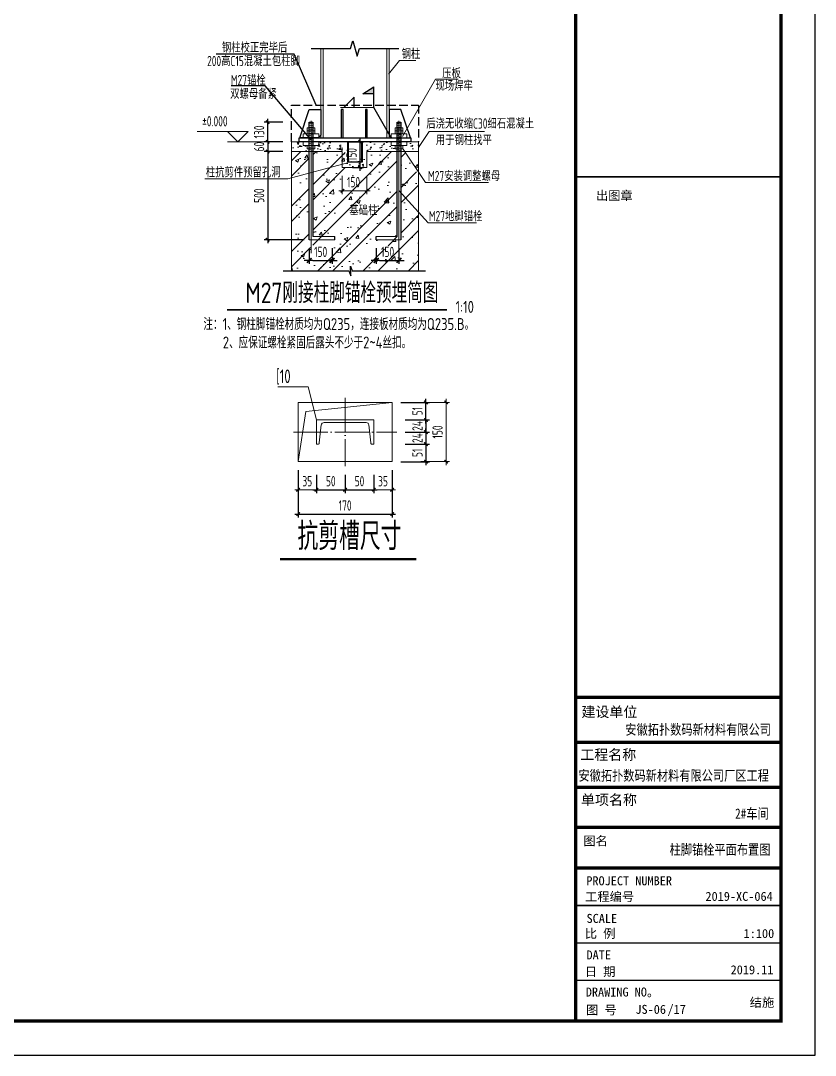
# Model space of a CAD drawing. Extents: x 19118 to 566552, y -1188739 to 92943.
# Drawn here: x 200616 to 235462, y -292410 to -247024 of the extents above; entities that cross this region are included whole.
import ezdxf
from ezdxf.enums import TextEntityAlignment as Align

# ---------------------------------------------------------------- set-up
doc = ezdxf.new("R2010")
doc.units = 0
doc.header["$LTSCALE"] = 1000
doc.header["$MEASUREMENT"] = 0
for name, pattern in [('4', [5, 1.5, -1, 1.5, -1]), ('DASH', [0.35, 0.25, -0.1]), ('DOTE', [2.42, 2, -0.2, 0.02, -0.2]), ('HIDDEN', [9.525, 6.35, -3.175])]:
    doc.linetypes.add(name, pattern=pattern)
doc.layers.get('0').update_dxf_attribs({"linetype": 'CONTINUOUS'})
doc.layers.get('Defpoints').update_dxf_attribs({"linetype": 'CONTINUOUS'})
for name, color, linetype in [('A-1', 1, 'CONTINUOUS'), ('AXIS', 3, 'CONTINUOUS'), ('BOLT', 2, 'CONTINUOUS'), ('COLU', 7, 'CONTINUOUS'), ('DIM', 3, 'CONTINUOUS'), ('NUM', 7, 'CONTINUOUS'), ('PUB_TITLE', 4, 'CONTINUOUS'), ('TEXT', 7, 'CONTINUOUS'), ('THIN', 7, 'CONTINUOUS'), ('WELD', 7, 'CONTINUOUS'), ('图框', 4, 'CONTINUOUS'), ('引线', 9, 'CONTINUOUS'), ('虚线', 5, 'HIDDEN'), ('钢板', 4, 'CONTINUOUS'), ('钢柱', 3, 'CONTINUOUS')]:
    doc.layers.add(name, color=color, linetype=linetype)
for name, color, linetype, lineweight in [('加强板', 3, 'CONTINUOUS', 20), ('填满-深', 8, 'CONTINUOUS', 5), ('砼柱', 7, 'CONTINUOUS', 20), ('钢板标注', 9, 'CONTINUOUS', 18)]:
    doc.layers.add(name, color=color, linetype=linetype, lineweight=lineweight)
doc.styles.add('-黑体', font='SimSun.ttf')
doc.styles.get("Standard").update_dxf_attribs({"font": 'atssdeng.shx', "bigfont": 'atssdchn.shx'})
doc.styles.add('TSSD_Dimension', font='Tssdeng.shx', dxfattribs={"width": 0.7, "bigfont": 'hztxt.shx'})
doc.styles.add('TSSD_Label', font='tssdeng.shx', dxfattribs={"width": 0.6, "bigfont": 'hztxt.shx'})
doc.styles.add('TSSD_NORM', font='Tssdeng.shx', dxfattribs={"width": 0.65, "bigfont": 'hztxt.shx'})
doc.styles.add('TSSD_Rein', font='atssdeng.shx', dxfattribs={"width": 0.7, "bigfont": 'atssdchn.shx'})
doc.styles.add('宋体', font='SimSun.ttf', dxfattribs={"width": 0.8})
doc.styles.add('黑体', font='simhei.ttf', dxfattribs={"width": 0.6, "height": 4.3})
doc.dimstyles.new('TSSD_100_100', dxfattribs={"dimtxt": 300, "dimasz": 100, "dimexe": 100, "dimexo": 250, "dimgap": 100, "dimtad": 1, "dimdec": 0, "dimzin": 0, "dimdsep": 46, "dimtxsty": 'TSSD_Dimension', "dimblk": '_tsdbk', "dimcen": 0, "dimclrt": 7, "dimadec": 0, "dimazin": 0, "dimtfac": 1, "dimtdec": 0, "dimtix": 1, "dimtmove": 2, "dimatfit": 3, "dimldrblk": '_tsdbk', "dimfxl": 250, "dimtolj": 1, "dimtzin": 0, "dimarcsym": 0})
doc.dimstyles.new('TSSD_10_100', dxfattribs={"dimtxt": 300, "dimasz": 100, "dimexe": 100, "dimexo": 250, "dimgap": 100, "dimtad": 1, "dimdec": 0, "dimlfac": 0.1, "dimzin": 0, "dimdsep": 46, "dimtxsty": 'TSSD_Dimension', "dimblk": 'ARCHTICK', "dimcen": 0, "dimdle": 100, "dimclrt": 7, "dimadec": 0, "dimazin": 0, "dimtfac": 1, "dimtdec": 0, "dimtix": 1, "dimtmove": 2, "dimatfit": 3, "dimldrblk": 'ARCHTICK', "dimfxl": 1, "dimtolj": 1, "dimtzin": 0, "dimarcsym": 0})
doc.dimstyles.new('TSSD_20_100', dxfattribs={"dimtxt": 300, "dimasz": 100, "dimexe": 100, "dimexo": 250, "dimgap": 100, "dimtad": 1, "dimdec": 0, "dimlfac": 0.2, "dimzin": 0, "dimdsep": 46, "dimtxsty": 'TSSD_Dimension', "dimblk": 'ARCHTICK', "dimcen": 0, "dimdle": 100, "dimclrt": 7, "dimadec": 0, "dimazin": 0, "dimtfac": 1, "dimtdec": 0, "dimtix": 1, "dimtmove": 2, "dimatfit": 3, "dimfxl": 1, "dimtolj": 1, "dimtzin": 0, "dimarcsym": 0})
doc.dimstyles.new('TSSD_LEADER_STYLE_200.0', dxfattribs={"dimtxt": 0.18, "dimasz": 200, "dimexe": 0.18, "dimexo": 0.0625, "dimgap": 0.09, "dimtad": 0, "dimtih": 1, "dimtoh": 1, "dimdec": 4, "dimzin": 0, "dimdsep": 46, "dimtxsty": 'Standard', "dimcen": 0.09, "dimadec": 0, "dimazin": 0, "dimtfac": 1, "dimtdec": 4, "dimtofl": 0, "dimtmove": 0, "dimatfit": 3, "dimfxl": 1, "dimtolj": 1, "dimtzin": 0, "dimarcsym": 0})
pattern_1 = [(10, (430400.63, -299360.58), (-9.922753, 56.274729), [])]

# ---------------------------------------------------------------- blocks, each defined once
blk = doc.blocks.new('_ArchTick')
at = {"color": 0, "linetype": 'ByBlock', "const_width": 0.4}
blk.add_lwpolyline([(-0.5, -0.5), (0.5, 0.5)], dxfattribs=at)
blk = doc.blocks.new('*D661')
at = {"layer": 'Defpoints', "color": 0}
for p in [(212645, -150044), (211949, -152623), (213268, -152623)]:
    blk.add_point(p, dxfattribs=at)
at = {"layer": 'DIM', "color": 0, "lineweight": -2}
for p, q in [((212395, -150044), (211849, -150044)), ((211949, -149944), (211949, -152723)), ((213018, -152623), (211849, -152623))]:
    blk.add_line(p, q, dxfattribs=at)
at = {"layer": 'DIM', "color": 0, "lineweight": -2, "xscale": 100, "yscale": 100, "zscale": 100}
for p, rotation in [((211949, -150044), 90), ((211949, -152623), 270)]:
    blk.add_blockref('_ArchTick', p, dxfattribs=dict(at, rotation=rotation))
at = {"layer": 'DIM', "color": 7, "lineweight": 5, "insert": (211699, -151334), "char_height": 300, "attachment_point": 5, "rotation": 90, "style": 'TSSD_Dimension'}
blk.add_mtext('\\A1;500', dxfattribs=at)
blk = doc.blocks.new('*D662')
at = {"layer": 'Defpoints', "color": 0}
for p in [(211949, -149187), (212645, -149187), (212645, -149758)]:
    blk.add_point(p, dxfattribs=at)
at = {"layer": 'DIM', "color": 0, "lineweight": -2}
for p, q in [((211949, -149187), (211949, -149087)), ((212395, -149187), (211849, -149187)), ((211949, -149758), (211949, -149187)), ((212395, -149758), (211849, -149758)), ((211949, -149758), (211949, -149858))]:
    blk.add_line(p, q, dxfattribs=at)
at = {"layer": 'DIM', "color": 0, "lineweight": -2, "xscale": 100, "yscale": 100, "zscale": 100}
for p, rotation in [((211949, -149187), 270), ((211949, -149758), 90)]:
    blk.add_blockref('_ArchTick', p, dxfattribs=dict(at, rotation=rotation))
at = {"layer": 'DIM', "color": 7, "lineweight": 5, "insert": (211699, -149472), "char_height": 300, "attachment_point": 5, "rotation": 90, "style": 'TSSD_Dimension'}
blk.add_mtext('\\A1;130', dxfattribs=at)
blk = doc.blocks.new('*D663')
at = {"layer": 'Defpoints', "color": 0}
for p in [(212645, -149758), (211949, -150044), (212645, -150044)]:
    blk.add_point(p, dxfattribs=at)
at = {"layer": 'DIM', "color": 0, "lineweight": -2}
for p, q in [((212395, -149758), (211849, -149758)), ((211949, -149758), (211949, -149658)), ((211949, -149758), (211949, -150044)), ((212395, -150044), (211849, -150044)), ((211949, -150044), (211949, -150144))]:
    blk.add_line(p, q, dxfattribs=at)
at = {"layer": 'DIM', "color": 0, "lineweight": -2, "xscale": 100, "yscale": 100, "zscale": 100}
for p, rotation in [((211949, -149758), 270), ((211949, -150044), 90)]:
    blk.add_blockref('_ArchTick', p, dxfattribs=dict(at, rotation=rotation))
at = {"layer": 'DIM', "color": 7, "lineweight": 5, "insert": (211699, -149901), "char_height": 300, "attachment_point": 5, "rotation": 90, "style": 'TSSD_Dimension'}
blk.add_mtext('\\A1;60', dxfattribs=at)
blk = doc.blocks.new('*D664')
at = {"layer": 'Defpoints', "color": 0}
for p in [(214259, -149758), (214652, -149758), (214178, -150508)]:
    blk.add_point(p, dxfattribs=at)
at = {"layer": 'DIM', "color": 0, "lineweight": -2}
for p, q in [((214509, -149758), (214752, -149758)), ((214652, -150608), (214652, -149658)), ((214428, -150508), (214752, -150508))]:
    blk.add_line(p, q, dxfattribs=at)
at = {"layer": 'DIM', "color": 0, "lineweight": -2, "xscale": 100, "yscale": 100, "zscale": 100}
for p, rotation in [((214652, -149758), 90), ((214652, -150508), 270)]:
    blk.add_blockref('_ArchTick', p, dxfattribs=dict(at, rotation=rotation))
at = {"layer": 'DIM', "color": 7, "lineweight": 5, "insert": (214402, -150133), "char_height": 300, "attachment_point": 5, "rotation": 90, "style": 'TSSD_Dimension'}
blk.add_mtext('\\A1;150', dxfattribs=at)
blk = doc.blocks.new('_WELD001')
at = {"linetype": 'ByBlock'}
h = blk.add_hatch(color=0, dxfattribs=at)
h.paths.add_polyline_path([(0.8, 1), (0, 1.5), (0, 1)])
edge = h.paths.add_edge_path()
edge.add_line((0, 0), (0, 1.5))
at = {"color": 0, "linetype": 'ByBlock'}
for p, q in [((0, 0), (0, 1.5)), ((0.8, 1), (0, 1.5)), ((0, 1), (0.8, 1))]:
    blk.add_line(p, q, dxfattribs=at)
blk = doc.blocks.new('_WELD004')
at = {"color": 0, "linetype": 'ByBlock'}
for p, q in [((0, 1), (1, 0)), ((0, 0), (0, 1))]:
    blk.add_line(p, q, dxfattribs=at)
blk = doc.blocks.new('_tsdbk')
blk.add_line((-1, 0), (1.5, 0))
at = {"const_width": 0.5}
blk.add_lwpolyline([(-0.7, -0.7), (0.7, 0.7)], dxfattribs=at)
blk = doc.blocks.new('*D665')
at = {"layer": 'Defpoints', "color": 0}
for p in [(215122, -152623), (215788, -152623), (215788, -153229)]:
    blk.add_point(p, dxfattribs=at)
at = {"layer": 'DIM', "color": 0, "lineweight": -2}
for p, q in [((215122, -152873), (215122, -153329)), ((215788, -152873), (215788, -153329)), ((215222, -153229), (215688, -153229))]:
    blk.add_line(p, q, dxfattribs=at)
at = {"layer": 'DIM', "color": 0, "lineweight": -2, "xscale": 100, "yscale": 100, "zscale": 100, "rotation": 180}
blk.add_blockref('_tsdbk', (215122, -153229), dxfattribs=at)
at = {"layer": 'DIM', "color": 0, "lineweight": -2, "xscale": 100, "yscale": 100, "zscale": 100}
blk.add_blockref('_tsdbk', (215788, -153229), dxfattribs=at)
at = {"layer": 'DIM', "color": 7, "insert": (215455, -152979), "char_height": 300, "attachment_point": 5, "style": 'TSSD_Dimension'}
blk.add_mtext('\\A1;150', dxfattribs=at)
blk = doc.blocks.new('*D666')
at = {"layer": 'Defpoints', "color": 0}
for p in [(213165, -152623), (213832, -152623), (213832, -153229)]:
    blk.add_point(p, dxfattribs=at)
at = {"layer": 'DIM', "color": 0, "lineweight": -2}
for p, q in [((213165, -152873), (213165, -153329)), ((213832, -152873), (213832, -153329)), ((213265, -153229), (213732, -153229))]:
    blk.add_line(p, q, dxfattribs=at)
at = {"layer": 'DIM', "color": 0, "lineweight": -2, "xscale": 100, "yscale": 100, "zscale": 100, "rotation": 180}
blk.add_blockref('_tsdbk', (213165, -153229), dxfattribs=at)
at = {"layer": 'DIM', "color": 0, "lineweight": -2, "xscale": 100, "yscale": 100, "zscale": 100}
blk.add_blockref('_tsdbk', (213832, -153229), dxfattribs=at)
at = {"layer": 'DIM', "color": 7, "insert": (213498, -152979), "char_height": 300, "attachment_point": 5, "style": 'TSSD_Dimension'}
blk.add_mtext('\\A1;150', dxfattribs=at)
blk = doc.blocks.new('A$C77486477')
at = {"layer": '钢板标注', "color": 1, "linetype": '4'}
for p, q in [((-544, 23, 1102), (-544, -242, 1102)), ((-544, 23, 1102), (86, 23, 1102)), ((86, 23, 1102), (86, -242, 1102)), ((-490, -32, 1102), (-512, -228, 1102)), ((2, -4, 1102), (-460, -4, 1102)), ((54, -228, 1102), (32, -32, 1102)), ((-544, -242, 1102), (-524, -242, 1102)), ((86, -242, 1102), (67, -242, 1102))]:
    blk.add_line(p, q, dxfattribs=at)
at = {"layer": '钢板标注'}
for centre, radius, start, end in [((-458, -37, 1102), 32.6, 93.4084, 170.881), ((0, -37, 1102), 32.6, 9.119, 86.5916), ((-524, -230, 1102), 11.8, 266.2349, 9.4759), ((66, -230, 1102), 11.8, 170.5243, 273.765)]:
    blk.add_arc(centre, radius, start, end, dxfattribs=at)
blk = doc.blocks.new('*D670')
at = {"layer": 'Defpoints', "color": 0}
for p in [(215717, -157894), (215717, -158247), (216577, -158247)]:
    blk.add_point(p, dxfattribs=at)
at = {"layer": 'DIM', "color": 0, "lineweight": -2}
for p, q in [((215967, -157894), (216677, -157894)), ((216577, -157894), (216577, -157794)), ((216577, -157894), (216577, -158247)), ((215967, -158247), (216677, -158247)), ((216577, -158247), (216577, -158347))]:
    blk.add_line(p, q, dxfattribs=at)
at = {"layer": 'DIM', "color": 0, "lineweight": -2, "xscale": 100, "yscale": 100, "zscale": 100}
for p, rotation in [((216577, -157894), 270), ((216577, -158247), 90)]:
    blk.add_blockref('_ArchTick', p, dxfattribs=dict(at, rotation=rotation))
at = {"layer": 'DIM', "color": 7, "lineweight": 5, "insert": (216327, -158070), "char_height": 300, "attachment_point": 5, "rotation": 90, "style": 'TSSD_Dimension'}
blk.add_mtext('\\A1;24', dxfattribs=at)
blk = doc.blocks.new('*D671')
at = {"layer": 'Defpoints', "color": 0}
for p in [(215717, -158247), (215717, -158600), (216577, -158600)]:
    blk.add_point(p, dxfattribs=at)
at = {"layer": 'DIM', "color": 0, "lineweight": -2}
for p, q in [((216577, -158247), (216577, -158147)), ((215967, -158247), (216677, -158247)), ((216577, -158247), (216577, -158600)), ((215967, -158600), (216677, -158600)), ((216577, -158600), (216577, -158700))]:
    blk.add_line(p, q, dxfattribs=at)
at = {"layer": 'DIM', "color": 0, "lineweight": -2, "xscale": 100, "yscale": 100, "zscale": 100}
for p, rotation in [((216577, -158247), 270), ((216577, -158600), 90)]:
    blk.add_blockref('_ArchTick', p, dxfattribs=dict(at, rotation=rotation))
at = {"layer": 'DIM', "color": 7, "lineweight": 5, "insert": (216327, -158424), "char_height": 300, "attachment_point": 5, "rotation": 90, "style": 'TSSD_Dimension'}
blk.add_mtext('\\A1;24', dxfattribs=at)
blk = doc.blocks.new('*D672')
at = {"layer": 'Defpoints', "color": 0}
for p in [(215587, -157380, -512), (216577, -157380), (215722, -157894)]:
    blk.add_point(p, dxfattribs=at)
at = {"layer": 'DIM', "color": 0, "lineweight": -2}
for p, q in [((216577, -157994), (216577, -157280)), ((215837, -157380), (216677, -157380)), ((215972, -157894), (216677, -157894))]:
    blk.add_line(p, q, dxfattribs=at)
at = {"layer": 'DIM', "color": 0, "lineweight": -2, "xscale": 100, "yscale": 100, "zscale": 100}
for p, rotation in [((216577, -157380), 90), ((216577, -157894), 270)]:
    blk.add_blockref('_ArchTick', p, dxfattribs=dict(at, rotation=rotation))
at = {"layer": 'DIM', "color": 7, "lineweight": 5, "insert": (216327, -157637), "char_height": 300, "attachment_point": 5, "rotation": 90, "style": 'TSSD_Dimension'}
blk.add_mtext('\\A1;51', dxfattribs=at)
blk = doc.blocks.new('*D673')
at = {"layer": 'Defpoints', "color": 0}
for p in [(215722, -158600), (215587, -159114, -512), (216577, -159114)]:
    blk.add_point(p, dxfattribs=at)
at = {"layer": 'DIM', "color": 0, "lineweight": -2}
for p, q in [((216577, -158500), (216577, -159214)), ((215972, -158600), (216677, -158600)), ((215837, -159114), (216677, -159114))]:
    blk.add_line(p, q, dxfattribs=at)
at = {"layer": 'DIM', "color": 0, "lineweight": -2, "xscale": 100, "yscale": 100, "zscale": 100}
for p, rotation in [((216577, -158600), 90), ((216577, -159114), 270)]:
    blk.add_blockref('_ArchTick', p, dxfattribs=dict(at, rotation=rotation))
at = {"layer": 'DIM', "color": 7, "lineweight": 5, "insert": (216327, -158857), "char_height": 300, "attachment_point": 5, "rotation": 90, "style": 'TSSD_Dimension'}
blk.add_mtext('\\A1;51', dxfattribs=at)
blk = doc.blocks.new('*D674')
at = {"layer": 'Defpoints', "color": 0}
for p in [(213373, -159247), (214213, -159247), (214213, -159935)]:
    blk.add_point(p, dxfattribs=at)
at = {"layer": 'DIM', "color": 0, "lineweight": -2}
for p, q in [((213373, -159497), (213373, -160035)), ((214213, -159497), (214213, -160035)), ((213273, -159935), (214313, -159935))]:
    blk.add_line(p, q, dxfattribs=at)
at = {"layer": 'DIM', "color": 0, "lineweight": -2, "xscale": 100, "yscale": 100, "zscale": 100, "rotation": 180}
blk.add_blockref('_ArchTick', (213373, -159935), dxfattribs=at)
at = {"layer": 'DIM', "color": 0, "lineweight": -2, "xscale": 100, "yscale": 100, "zscale": 100}
blk.add_blockref('_ArchTick', (214213, -159935), dxfattribs=at)
at = {"layer": 'DIM', "color": 7, "lineweight": 5, "insert": (213793, -159685), "char_height": 300, "attachment_point": 5, "style": 'TSSD_Dimension'}
blk.add_mtext('\\A1;50', dxfattribs=at)
blk = doc.blocks.new('*D675')
at = {"layer": 'Defpoints', "color": 0}
for p in [(214213, -159247), (215053, -159247), (215053, -159935)]:
    blk.add_point(p, dxfattribs=at)
at = {"layer": 'DIM', "color": 0, "lineweight": -2}
for p, q in [((214213, -159497), (214213, -160035)), ((215053, -159497), (215053, -160035)), ((214113, -159935), (215153, -159935))]:
    blk.add_line(p, q, dxfattribs=at)
at = {"layer": 'DIM', "color": 0, "lineweight": -2, "xscale": 100, "yscale": 100, "zscale": 100, "rotation": 180}
blk.add_blockref('_ArchTick', (214213, -159935), dxfattribs=at)
at = {"layer": 'DIM', "color": 0, "lineweight": -2, "xscale": 100, "yscale": 100, "zscale": 100}
blk.add_blockref('_ArchTick', (215053, -159935), dxfattribs=at)
at = {"layer": 'DIM', "color": 7, "lineweight": 5, "insert": (214633, -159685), "char_height": 300, "attachment_point": 5, "style": 'TSSD_Dimension'}
blk.add_mtext('\\A1;50', dxfattribs=at)
blk = doc.blocks.new('*D676')
at = {"layer": 'Defpoints', "color": 0}
for p in [(212840, -159114, -256), (215587, -159114, -256), (215587, -160645)]:
    blk.add_point(p, dxfattribs=at)
at = {"layer": 'DIM', "color": 0, "lineweight": -2}
for p, q in [((212840, -159364), (212840, -160745)), ((215587, -159364), (215587, -160745)), ((212740, -160645), (215687, -160645))]:
    blk.add_line(p, q, dxfattribs=at)
at = {"layer": 'DIM', "color": 0, "lineweight": -2, "xscale": 100, "yscale": 100, "zscale": 100, "rotation": 180}
blk.add_blockref('_ArchTick', (212840, -160645), dxfattribs=at)
at = {"layer": 'DIM', "color": 0, "lineweight": -2, "xscale": 100, "yscale": 100, "zscale": 100}
blk.add_blockref('_ArchTick', (215587, -160645), dxfattribs=at)
at = {"layer": 'DIM', "color": 7, "lineweight": 5, "insert": (214213, -160395), "char_height": 300, "attachment_point": 5, "style": 'TSSD_Dimension'}
blk.add_mtext('\\A1;170', dxfattribs=at)
blk = doc.blocks.new('新块SDFGSDFGF')
at = {"layer": '填满-深'}
h = blk.add_hatch(dxfattribs=at)
h.set_pattern_fill('_USER', color=256, scale=57.142857, angle=10, style=0, pattern_type=0)
h.set_pattern_definition(pattern_1)
h.paths.add_polyline_path([(213165.2, -149201.2), (213268, -149201.2), (213268, -150058.4), (213165.2, -150058.4)])
h = blk.add_hatch(dxfattribs=at)
h.set_pattern_fill('_USER', color=256, scale=57.142857, angle=10, style=0, pattern_type=0)
h.set_pattern_definition(pattern_1)
h.paths.add_polyline_path([(213165.2, -149201.2), (213268, -149201.2), (213268, -150058.4), (213165.2, -150058.4)])
h = blk.add_hatch(dxfattribs=at)
h.set_pattern_fill('_USER', color=256, scale=57.142857, angle=10, style=0, pattern_type=0)
h.set_pattern_definition([(10, (432972.06, -299351.606), (-9.922753, 56.274729), [])])
h.paths.add_polyline_path([(215736.6, -149192.3), (215839.4, -149192.3), (215839.4, -150049.4), (215736.6, -150049.4)])
h = blk.add_hatch(dxfattribs=at)
h.set_pattern_fill('_USER', color=256, scale=57.142857, angle=10, style=0, pattern_type=0)
h.set_pattern_definition([(10, (432972.06, -299360.58), (-9.922753, 56.274729), [])])
h.paths.add_polyline_path([(215736.6, -149201.2), (215839.4, -149201.2), (215839.4, -150058.4), (215736.6, -150058.4)])
h = blk.add_hatch(dxfattribs=at)
h.set_pattern_fill('AR-CONC', color=256, scale=57.142857, style=0)
h.set_pattern_definition([(50, (64514.2, -173010.46), (409.863, -35.85836), [42.8571, -471.4286]), (355, (64514.2, -173010.46), (-79.2865, 429.8241), [34.2857, -377.1429]), (100.4514, (64548.34, -173013.45), (330.5768, 393.9655), [36.423, -400.6526]), (46.1842, (64514.2, -172896.17), (609.852, -94.5823), [64.2857, -707.1429]), (96.6356, (64565, -172904.05), (534.093, 556.6388), [54.6345, -600.9789]), (351.1842, (64514.2, -172896.2), (534.0925, 556.6392), [51.4286, -565.7143]), (21, (64571.33, -172924.74), (341.08975, -230.06794), [42.8571, -471.4286]), (326, (64571.33, -172924.74), (139.0373, 414.3715), [34.2857, -377.1429]), (71.4514, (64599.75, -172943.9), (480.1272, 184.3031), [36.423, -400.6526]), (37.5, (64514.18, -173010.46), (6.94849, 190.22506), [0, -372.57143, 0, -382.85714, 0, -378.57143]), (7.5, (64514.18, -173010.46), (150.32545, 225.37812), [0, -218.2857, 0, -364, 0, -144.2857]), (327.5, (64386.76, -173010.46), (305.0414, -12.8885), [0, -142.85714, 0, -445.7143, 0, -591.42857]), (317.5, (64329.6, -173010.46), (333.24924, 57.20285), [0, -185.7143, 0, -296, 0, -420])])
h.paths.add_polyline_path([(213165.2, -149963.9), (213102.3, -149963.9), (213102.3, -149872.4), (212988, -149872.4), (212988, -149758.2), (212645.2, -149758.2), (212645.2, -150043.9), (213165.2, -150043.9)])
h.paths.add_polyline_path([(214289.7, -149758.2), (213445.2, -149758.2), (213445.2, -149872.4), (213330.9, -149872.4), (213330.9, -149963.9), (213268, -149963.9), (213268, -150043.9), (214216.6, -150043.9), (214216.6, -150506), (214502.3, -150506), (214502.3, -150255.4), (214289.7, -150255.4)])
h.paths.add_polyline_path([(215559.4, -149758.2), (214714.9, -149758.2), (214714.9, -150255.4), (214502.3, -150255.4), (214502.3, -150506), (214788, -150506), (214788, -150043.9), (215736.6, -150043.9), (215736.6, -149963.9), (215673.7, -149963.9), (215673.7, -149872.4), (215559.4, -149872.4)])
h.paths.add_polyline_path([(216359.4, -149758.2), (216016.6, -149758.2), (216016.6, -149872.4), (215969, -149872.4), (216164.1, -150043.9), (216359.4, -150043.9)])
h.paths.add_polyline_path([(214866.7, -150134.8), (214866.7, -149878.8), (215054.2, -149878.8), (215054.2, -150134.8)], flags=25)
h = blk.add_hatch(dxfattribs=at)
h.set_pattern_fill('ANSI32', color=256, scale=2500.000012, style=0)
h.set_pattern_definition([(45, (64514.2, -173010.5), (-662.9126, 662.9126), []), (45, (64956.1, -173010.5), (-662.9126, 662.9126), [])])
h.paths.add_polyline_path([(215736.6, -150043.9), (214788, -150043.9), (214788, -150608.5), (214502.3, -150608.5), (214502.3, -153530.9), (216359.4, -153530.9), (216359.4, -150741.9), (215950.6, -150043.9), (215839.4, -150043.9), (215839.4, -152758.2, -0.4142136), (215696.6, -152901), (215268, -152901), (215268, -152798.2), (215708, -152798.2, 0.4142136), (215736.6, -152769.6)])
h.paths.add_polyline_path([(213268, -152769.6, 0.4142136), (213296.6, -152798.2), (213736.6, -152798.2), (213736.6, -152901), (213308, -152901, -0.4142136), (213165.2, -152758.2), (213165.2, -150043.9), (212645.2, -150043.9), (212645.2, -153530.9), (214319.5, -153530.9), (214383.4, -153674.8), (214370.6, -153397.3), (214420.8, -153530.9), (214502.3, -153530.9), (214502.3, -150608.5), (214216.6, -150608.5), (214216.6, -150043.9), (213268, -150043.9)])
h.paths.add_polyline_path([(214217.5, -151660.5), (214751.5, -151660.5), (214751.5, -151366.2), (214217.5, -151366.2)], flags=9)
h = blk.add_hatch(dxfattribs=at)
h.set_pattern_fill('AR-CONC', color=256, scale=150.000001, style=0)
h.set_pattern_definition([(50, (64514.2, -173010.5), (1075.8903, -94.128), [112.5, -1237.5]), (355, (64514.2, -173010.5), (-208.127, 1128.288), [90, -990]), (100.4514, (64603.8, -173018.3), (867.764, 1034.159), [95.61, -1051.713]), (46.1842, (64514.2, -172710.5), (1600.862, -248.279), [168.75, -1856.25]), (96.6356, (64647.6, -172731.1), (1401.994, 1461.177), [143.415, -1577.57]), (351.1842, (64514.2, -172710.5), (1401.993, 1461.178), [135, -1485]), (21, (64664.2, -172785.5), (895.3606, -603.9283), [112.5, -1237.5]), (326, (64664.2, -172785.5), (364.973, 1087.725), [90, -990]), (71.4514, (64738.8, -172835.8), (1260.334, 483.796), [95.61, -1051.713]), (37.5, (64514.2, -173010.46), (18.2398, 499.3408), [0, -978, 0, -1005, 0, -993.75]), (7.5, (64514.2, -173010.46), (394.6043, 591.6176), [0, -573, 0, -955.5, 0, -378.75]), (327.5, (64179.7, -173010.46), (800.7337, -33.8323), [0, -375, 0, -1170, 0, -1552.5]), (317.5, (64029.7, -173010.46), (874.7793, 150.1575), [0, -487.5, 0, -777, 0, -1102.5])])
h.paths.add_polyline_path([(214502.3, -153530.9), (216359.4, -153530.9), (216359.4, -150741.9), (215950.6, -150043.9), (215839.4, -150043.9), (215839.4, -152758.2, -0.4142136), (215696.6, -152901), (215268, -152901), (215268, -152798.2), (215708, -152798.2, 0.4142136), (215736.6, -152769.6), (215736.6, -150043.9), (214788, -150043.9), (214788, -150651), (214502.3, -150651)])
h.paths.add_polyline_path([(213268, -152769.6, 0.4142136), (213296.6, -152798.2), (213736.6, -152798.2), (213736.6, -152901), (213308, -152901, -0.4142136), (213165.2, -152758.2), (213165.2, -150718.4), (212645.2, -150840.1), (212645.2, -153530.9), (214319.5, -153530.9), (214383.4, -153674.8), (214370.6, -153397.3), (214420.8, -153530.9), (214502.3, -153530.9), (214502.3, -150651), (214216.6, -150651), (214216.6, -150472.4), (213268, -150694.4)])
h.paths.add_polyline_path([(213216.6, -150706.4), (213268, -150694.4), (213268, -150043.9), (213216.6, -150043.9)])
h.paths.add_polyline_path([(213165.2, -150718.4), (213165.2, -150043.9), (212645.2, -150043.9), (212645.2, -150840.1)])
h.paths.add_polyline_path([(216359.4, -150741.9), (216359.4, -150215.6), (216164.1, -150043.9), (215950.6, -150043.9)], flags=16)
h.paths.add_polyline_path([(213268, -150043.9), (213268, -150694.4), (214216.6, -150472.4), (214216.6, -150043.9)])
h.paths.add_polyline_path([(214214.4, -151670.6), (214806.5, -151670.6), (214806.5, -151334.3), (214214.4, -151334.3)], flags=9)
blk.add_circle((216016.6, -149643.9, -40), 0.75)
at = {"layer": 'A-1', "lineweight": 5}
blk.add_line((215578.5, -149643.9, -40), (215502.3, -149567.7, -40), dxfattribs=at)
at = {"layer": 'AXIS', "linetype": 'ByBlock', "lineweight": 5}
for p, q in [((213216.6, -149146.4, -40), (213216.6, -153014.2, -40)), ((215788, -149146.4, -40), (215788, -153014.2, -40))]:
    blk.add_line(p, q, dxfattribs=at)
at = {"layer": 'AXIS', "linetype": 'DOTE', "lineweight": 5, "ltscale": 0.5}
for p, q in [((214213.2, -157246.8, -320), (214213.2, -159246.8, -320)), ((212706.5, -158246.8, -320), (215719.9, -158246.8, -320))]:
    blk.add_line(p, q, dxfattribs=at)
at = {"layer": 'BOLT', "color": 0, "elevation": -40}
for points in [[(213165.2, -152623.2), (213165.2, -149186.7), (213268, -149186.7)], [(213268, -149186.7), (213268, -152530.6)], [(215736.6, -152530.6), (215736.6, -149186.7), (215839.4, -149186.7)], [(215839.4, -149186.7), (215839.4, -152623.2)], [(213912.4, -152623.2), (213912.4, -152530.6)], [(215121.7, -152623.2), (215121.7, -152530.6)]]:
    blk.add_lwpolyline(points, dxfattribs=at)
at = {"layer": 'COLU', "lineweight": 5}
for p, q in [((213165.2, -152623.2, -40), (213912.4, -152623.2, -40)), ((213268, -152530.6, -40), (213912.4, -152530.6, -40)), ((215121.7, -152530.6, -40), (215736.6, -152530.6, -40)), ((215121.7, -152623.2, -40), (215839.4, -152623.2, -40)), ((212243.1, -156925, 192), (213128.5, -156925, 192)), ((213128.5, -156925, 192), (213373.2, -157893.5, -320)), ((213068.8, -157645.5, -64), (215586.5, -157380.2, -320)), ((212839.8, -159113.5, -320), (213068.8, -157645.5, -64))]:
    blk.add_line(p, q, dxfattribs=at)
at = {"layer": 'COLU', "lineweight": 5, "elevation": -320}
blk.add_lwpolyline([(212839.8, -157380.2), (215586.5, -157380.2), (215586.5, -159113.5), (212839.8, -159113.5)], close=True, dxfattribs=at)
at = {"layer": 'DIM', "lineweight": 9}
for p, q in [((214131.4, -150757.7, -88), (214131.4, -151289.9, -88)), ((214847.3, -150757.7, -88), (214847.3, -151289.9, -88)), ((214131.4, -151189.9, -88), (214031.4, -151189.9, -88)), ((214131.4, -151189.9, -88), (214847.3, -151189.9, -88)), ((214847.3, -151189.9, -88), (214947.3, -151189.9, -88))]:
    blk.add_line(p, q, dxfattribs=at)
at = {"layer": 'DIM', "lineweight": 5}
for p, q in [((217165.2, -157280.2, 192), (217165.2, -159213.5, 192)), ((216560.2, -157380.2, 192), (217265.2, -157380.2, 192)), ((216424.7, -159113.5, 192), (217265.2, -159113.5, 192)), ((212839.8, -159363.5, -64), (212839.8, -160035.1, -64)), ((215586.5, -159363.5, -64), (215586.5, -160035.1, -64)), ((213373.2, -159496.8, -64), (213373.2, -160035.1, -64)), ((215053.2, -159496.8, -64), (215053.2, -160035.1, -64)), ((212739.8, -159935.1, -64), (213473.2, -159935.1, -64)), ((214953.2, -159935.1, -64), (215686.5, -159935.1, -64))]:
    blk.add_line(p, q, dxfattribs=at)
at = {"layer": 'NUM'}
for points, const_width, elevation in [([(217189, -154675.8), (210764.4, -154675.8)], 50, -40), ([(216296.9, -161964.6), (212313.9, -161964.6)], 66.7, -64)]:
    blk.add_lwpolyline(points, dxfattribs=dict(at, const_width=const_width, elevation=elevation))
at = {"layer": 'TEXT', "lineweight": 9, "elevation": -40}
for points in [[(215479.3, -147782), (215799.2, -147385.5), (216282.5, -147385.5)], [(215890.2, -149607.8), (216857.2, -147932.4), (217514.8, -147932.4)], [(216359.4, -149930.6), (216670.1, -149462.6), (218284.4, -149462.6)], [(215892.8, -149945.2), (216560, -150946), (218401.2, -150946)], [(214281.3, -150369.9), (212542.5, -150839.7), (210109.4, -150839.7)], [(215788, -151181), (216637, -152130.6), (218056.1, -152130.6)]]:
    blk.add_lwpolyline(points, dxfattribs=at)
at = {"layer": 'THIN', "lineweight": 5}
for p, q in [((210777.2, -149458.2, -40), (209888.7, -149458.2, -40)), ((211077.2, -149758.2, -40), (210777.2, -149458.2, -40)), ((211377.2, -149458.2, -40), (210777.2, -149458.2, -40)), ((211077.2, -149758.2, -40), (211377.2, -149458.2, -40)), ((211949.4, -149758.2, -40), (210777.2, -149758.2, -40)), ((211077.2, -149758.2, -40), (211077.2, -149758.2, -40))]:
    blk.add_line(p, q, dxfattribs=at)
at = {"layer": 'THIN', "elevation": -88}
blk.add_lwpolyline([(213222.3, -147030.5), (214372.3, -147030.5), (214442.3, -146810.5), (214562.3, -147250.5), (214632.3, -147030.5), (215782.3, -147030.5)], dxfattribs=at)
at = {"layer": 'WELD', "lineweight": 5}
blk.add_line((215054.6, -148752.6, -40), (214073.7, -148752.6, -40), dxfattribs=at)
at = {"layer": '加强板', "elevation": -40}
for points in [[(213330.9, -149346.7), (213102.3, -149346.7), (213102.3, -149438.2), (213330.9, -149438.2)], [(213330.9, -149346.7), (213102.3, -149346.7), (213102.3, -149438.2), (213330.9, -149438.2)], [(213330.9, -149438.2), (213102.3, -149438.2), (213102.3, -149529.6), (213330.9, -149529.6)], [(213330.9, -149438.2), (213102.3, -149438.2), (213102.3, -149529.6), (213330.9, -149529.6)], [(215673.7, -149346.7), (215902.3, -149346.7), (215902.3, -149438.2), (215673.7, -149438.2)], [(215902.3, -149346.7), (215673.7, -149346.7), (215673.7, -149438.2), (215902.3, -149438.2)], [(215673.7, -149438.2), (215902.3, -149438.2), (215902.3, -149529.6), (215673.7, -149529.6)], [(215902.3, -149438.2), (215673.7, -149438.2), (215673.7, -149529.6), (215902.3, -149529.6)], [(213445.2, -149529.6), (212988, -149529.6), (212988, -149643.9), (213445.2, -149643.9)], [(213445.2, -149529.6), (212988, -149529.6), (212988, -149643.9), (213445.2, -149643.9)], [(213445.2, -149758.2), (212988, -149758.2), (212988, -149872.4), (213445.2, -149872.4)], [(213445.2, -149758.2), (212988, -149758.2), (212988, -149872.4), (213445.2, -149872.4)], [(215559.4, -149529.6), (216016.6, -149529.6), (216016.6, -149643.9), (215559.4, -149643.9)], [(216016.6, -149529.6), (215559.4, -149529.6), (215559.4, -149643.9), (216016.6, -149643.9)], [(215559.4, -149758.2), (216016.6, -149758.2), (216016.6, -149872.4), (215559.4, -149872.4)], [(216016.6, -149758.2), (215559.4, -149758.2), (215559.4, -149872.4), (216016.6, -149872.4)], [(213330.9, -149872.4), (213102.3, -149872.4), (213102.3, -149963.9), (213330.9, -149963.9)], [(213330.9, -149872.4), (213102.3, -149872.4), (213102.3, -149963.9), (213330.9, -149963.9)], [(215673.7, -149872.4), (215902.3, -149872.4), (215902.3, -149963.9), (215673.7, -149963.9)], [(215902.3, -149872.4), (215673.7, -149872.4), (215673.7, -149963.9), (215902.3, -149963.9)]]:
    blk.add_lwpolyline(points, close=True, dxfattribs=at)
at = {"layer": '引线', "elevation": -40}
for points in [[(213370.3, -148686.7), (212727.4, -147194.4), (210439.2, -147194.4)], [(213232.8, -149716), (211872, -148122.2), (210883.2, -148122.2)], [(212399.2, -153530.9), (214319.5, -153530.9), (214383.4, -153674.8), (214370.6, -153397.3), (214420.8, -153530.9), (216561, -153530.9)]]:
    blk.add_lwpolyline(points, dxfattribs=at)
at = {"layer": '砼柱', "lineweight": 5}
for p, q in [((212645.2, -150043.9, -40), (212645.2, -153530.9, -40)), ((214131.4, -150043.9, -40), (212645.2, -150043.9, -40)), ((216359.4, -150043.9, -40), (214847.3, -150043.9, -40)), ((216359.4, -153530.9, -40), (216359.4, -150043.9, -40))]:
    blk.add_line(p, q, dxfattribs=at)
at = {"layer": '砼柱', "elevation": -40}
for points in [[(214131.4, -150043.9), (212645.2, -150043.9), (212645.2, -149758.2), (216359.4, -149758.2), (216359.4, -150043.9), (214847.3, -150043.9)], [(214131.4, -150043.9), (214131.4, -150507.7), (214847.3, -150507.7), (214847.3, -150043.9)]]:
    blk.add_lwpolyline(points, dxfattribs=at)
at = {"layer": '虚线', "linetype": 'DASH', "elevation": -40}
blk.add_lwpolyline([(212645.2, -149758.2), (212645.2, -148686.7), (216359.4, -148686.7), (216359.4, -149758.2)], dxfattribs=at)
at = {"layer": '钢板', "elevation": -40}
for points in [[(213502.3, -148814), (213502.3, -149567.7), (213426.1, -149643.9), (212885.2, -149643.9), (213159.4, -148814), (213502.3, -148814)], [(215502.3, -148814), (215502.3, -149567.7), (215578.5, -149643.9), (216119.4, -149643.9), (215845.2, -148814), (215502.3, -148814)]]:
    blk.add_lwpolyline(points, dxfattribs=at)
at = {"layer": '钢柱', "lineweight": 5}
for p, q in [((213502.3, -149643.9, -40), (213502.3, -147030.5, -40)), ((213570.9, -149643.9, -40), (213570.9, -147030.5, -40)), ((215433.7, -149643.9, -40), (215433.7, -147030.5, -40)), ((215502.3, -149643.9, -40), (215502.3, -147030.5, -40)), ((214316.3, -149758.2, -40), (214316.3, -150357.9, -40)), ((214688.3, -149758.2, -40), (214688.3, -150357.9, -40))]:
    blk.add_line(p, q, dxfattribs=at)
at = {"layer": '钢柱', "elevation": -40}
for points in [[(214102, -148814), (214102, -149643.9), (214159.2, -149643.9), (214159.2, -148814)], [(214804, -148814), (214804, -149643.9), (214861.1, -149643.9), (214861.1, -148814)], [(212873.7, -149643.9), (216130.9, -149643.9), (216130.9, -149758.2), (212873.7, -149758.2)], [(214289.7, -149758.2), (214714.9, -149758.2), (214714.9, -150357.9), (214289.7, -150357.9)]]:
    blk.add_lwpolyline(points, close=True, dxfattribs=at)
at = {"layer": 'COLU', "lineweight": 5, "xscale": 2.666666666686069, "yscale": 2.666666666686069, "zscale": 2.666666666666666}
blk.add_blockref('A$C77486477', (214823.5, -157955.6, -3258.7), dxfattribs=at)
at = {"layer": 'DIM', "lineweight": 9, "xscale": 100, "yscale": 100, "zscale": 100}
blk.add_blockref('_ArchTick', (214131.4, -151189.9, -88), dxfattribs=at)
at = {"layer": 'DIM', "lineweight": 9, "xscale": 100, "yscale": 100, "zscale": 100, "rotation": 180}
blk.add_blockref('_ArchTick', (214847.3, -151189.9, -88), dxfattribs=at)
at = {"layer": 'DIM', "lineweight": 5, "xscale": 100, "yscale": 100, "zscale": 100}
for p, rotation in [((217165.2, -157380.2, 192), 90), ((217165.2, -159113.5, 192), 270), ((212839.8, -159935.1, -64), 180), ((215053.2, -159935.1, -64), 180)]:
    blk.add_blockref('_ArchTick', p, dxfattribs=dict(at, rotation=rotation))
for p in [(213373.2, -159935.1, -64), (215586.5, -159935.1, -64)]:
    blk.add_blockref('_ArchTick', p, dxfattribs=at)
at = {"layer": 'WELD'}
for name, p, xscale, yscale, zscale in [('_WELD001', (215054.6, -148752.6, -40), -400.0000020000152, 400.0000020000152, 400.000002), ('_WELD004', (214473.7, -148752.6, -40), -300.0000015000114, 300.0000015000114, 300.0000015)]:
    blk.add_blockref(name, p, dxfattribs=dict(at, xscale=xscale, yscale=yscale, zscale=zscale))
at = {"layer": 'DIM', "color": 7, "style": 'TSSD_Dimension', "width": 0.7}
blk.add_text('150', height=300, dxfattribs=at).set_placement((214268.1, -151089.9, -88))
at = {"layer": 'DIM', "color": 7, "lineweight": 5, "insert": (216915.2, -158246.8, 192), "char_height": 300, "attachment_point": 5, "rotation": 90, "style": 'TSSD_Dimension'}
blk.add_mtext('150', dxfattribs=at)
at = {"layer": 'DIM', "color": 7, "lineweight": 5, "char_height": 300, "attachment_point": 5, "style": 'TSSD_Dimension'}
for insert in [(213106.5, -159685.1, -64), (215319.9, -159685.1, -64)]:
    blk.add_mtext('35', dxfattribs=dict(at, insert=insert))
at = {"layer": 'TEXT', "lineweight": 5, "style": 'TSSD_Rein'}
for s, height, width, p in [('钢柱校正完毕后', 300, 0.7, (210611.7, -147149, -40)), ('钢柱', 300, 0.7, (215865.4, -147337, -40)), ('200高C15混凝土包柱脚', 300, 0.7, (210177.3, -147547.3, -40)), ('压板', 300, 0.7, (217051.8, -147902.8, -40)), ('M27锚栓', 300, 0.7, (210872.7, -148103, -40)), ('现场焊牢', 300, 0.7, (216854.7, -148265.8, -40)), ('双螺母备紧', 300, 0.7, (210853, -148504.3, -40)), ('后浇无收缩C30细石混凝土', 300, 0.7, (216587.2, -149374.4, -40)), ('用于钢柱找平', 300, 0.7, (216865.8, -149855.5, -40)), ('柱抗剪件预留孔洞', 300, 0.7, (210140.9, -150797.5, -40)), ('M27安装调整螺母', 300, 0.7, (216636.1, -150909.8, -40)), ('基础柱', 300, 0.7, (214337.5, -151908.8, -40)), ('M27地脚锚栓', 300, 0.7, (216661.5, -152081.2, -40)), ('1:10', 350, 0.8, (217441.2, -154763.5, -40)), ('[10', 400, 0.7, (212198.5, -156816.8, 192))]:
    blk.add_text(s, height=height, dxfattribs=dict(at, width=width)).set_placement(p)
at = {"layer": 'TEXT', "lineweight": 5, "style": 'TSSD_Label', "width": 0.7}
blk.add_text('%%p0.000', height=300, dxfattribs=at).set_placement((210777.2, -149398.2, -40), align=Align.BOTTOM_RIGHT)
at = {"layer": 'TEXT', "lineweight": 5, "style": 'TSSD_Rein', "width": 0.8}
for s, height, p in [('M27刚接柱脚锚栓预埋简图', 600, (214119.7, -154475.8, -40)), ('抗剪槽尺寸', 800, (214341, -161697.9, -64))]:
    blk.add_text(s, height=height, dxfattribs=at).set_placement(p, align=Align.CENTER)
at = {"layer": 'TEXT', "color": 0, "lineweight": 5, "style": 'TSSD_NORM', "width": 0.8}
for s, p in [('注：1、钢柱脚锚栓材质均为Q235，连接板材质均为Q235.B。', (210070.9, -155264.7, -40)), ('2、应保证螺栓紧固后露头不少于2~4丝扣。', (210637, -155804.3, -88))]:
    blk.add_text(s, height=350, dxfattribs=at).set_placement(p)
at = {"layer": 'DIM', "lineweight": 5}
for base, p1, p2, text, dimstyle, picture, middle in [((211949.4, -149186.7, -40), (212645.2, -149758.2, -40), (212645.2, -149186.7, -40), '130', 'TSSD_20_100', '*D662', (211699.4, -149472.4, -40)), ((211949.4, -150043.9, -40), (212645.2, -149758.2, -40), (212645.2, -150043.9, -40), '60', 'TSSD_20_100', '*D663', (211699.4, -149901, -40)), ((214651.8, -149758.2, -40), (214177.5, -150507.7, -40), (214259.1, -149758.2, -40), '150', 'TSSD_20_100', '*D664', (214401.8, -150133, -40)), ((211949.4, -152623.2, -40), (212645.2, -150043.9, -40), (213268, -152623.2, -40), '500', 'TSSD_20_100', '*D661', (211699.4, -151333.5, -40)), ((216577.1, -158246.8, 192), (215716.7, -157893.5, 192), (215716.7, -158246.8, 192), '24', 'TSSD_10_100', '*D670', (216327.1, -158070.2, 192)), ((216577.1, -158600.2, 192), (215716.7, -158246.8, 192), (215716.7, -158600.2, 192), '24', 'TSSD_10_100', '*D671', (216327.1, -158423.5, 192))]:
    dim = blk.add_linear_dim(base=base, p1=p1, p2=p2, angle=90, text=text, dimstyle=dimstyle, dxfattribs=at)
    dim.commit()
    dim.dimension.update_dxf_attribs({"geometry": picture, "text_midpoint": middle})
at = {"layer": 'DIM'}
for base, p1, p2, picture, middle in [((213831.5, -153229.3, -88), (213165.2, -152623.2, -88), (213831.5, -152623.2, -88), '*D666', (213498.3, -152979.3, -88)), ((215788, -153229.3, -88), (215121.7, -152623.2, -88), (215788, -152623.2, -88), '*D665', (215454.8, -152979.3, -88))]:
    dim = blk.add_linear_dim(base=base, p1=p1, p2=p2, text='150', dimstyle='TSSD_100_100', dxfattribs=at)
    dim.commit()
    dim.dimension.update_dxf_attribs({"geometry": picture, "text_midpoint": middle})
at = {"layer": 'DIM', "lineweight": 5}
for base, p1, p2, angle, picture, middle in [((216577.1, -157380.2, 192), (215722.1, -157893.5, 192), (215586.5, -157380.2, -320), 90, '*D672', (216327.1, -157636.8, 192)), ((216577.1, -159113.5, 192), (215722.1, -158600.2, 192), (215586.5, -159113.5, -320), 270, '*D673', (216327.1, -158856.8, 192))]:
    dim = blk.add_linear_dim(base=base, p1=p1, p2=p2, angle=angle, dimstyle='TSSD_10_100', dxfattribs=at)
    dim.commit()
    dim.dimension.update_dxf_attribs({"geometry": picture, "text_midpoint": middle})
for base, p1, p2, text, picture, middle in [((215586.5, -160644.9, -64), (212839.8, -159113.5, -320), (215586.5, -159113.5, -320), '170', '*D676', (214213.2, -160394.9, -64)), ((214213.2, -159935.1, -64), (213373.2, -159246.8, -64), (214213.2, -159246.8, -64), '50', '*D674', (213793.2, -159685.1, -64)), ((215053.2, -159935.1, -64), (214213.2, -159246.8, -64), (215053.2, -159246.8, -64), '50', '*D675', (214633.2, -159685.1, -64))]:
    dim = blk.add_linear_dim(base=base, p1=p1, p2=p2, text=text, dimstyle='TSSD_10_100', dxfattribs=at)
    dim.commit()
    dim.dimension.update_dxf_attribs({"geometry": picture, "text_midpoint": middle})
at = {"layer": 'WELD', "lineweight": 5}
blk.add_leader([(215558.7, -149643.9, -88), (215054.6, -148752.6, -88)], dimstyle='TSSD_LEADER_STYLE_200.0', dxfattribs=at)

msp = doc.modelspace()

# ---------------------------------------------------------------- linework, layer by layer
at = {"layer": 'PUB_TITLE'}
msp.add_lwpolyline([(77811.65, -292409.78), (235461.65, -292409.78), (235461.65, -203309.78), (77811.65, -203309.78)], close=True, dxfattribs=at)
at = {"layer": 'PUB_TITLE', "const_width": 150}
msp.add_lwpolyline([(81561.65, -290909.78), (233961.65, -290909.78), (233961.65, -204809.78), (81561.65, -204809.78)], close=True, dxfattribs=at)
at = {"layer": '图框', "color": 4, "const_width": 147.89}
msp.add_lwpolyline([(224947.8, -204809.78), (233961.65, -204809.78), (233961.65, -290909.78), (224947.8, -290909.78)], close=True, dxfattribs=at)
at = {"layer": '图框', "color": 0, "const_width": 75}
msp.add_lwpolyline([(224947.8, -253871.45), (233961.65, -253871.45)], dxfattribs=at)
at = {"layer": '图框', "color": 4}
for points, const_width in [([(224947.8, -276710.08), (233928.89, -276710.08)], 149.4), ([(224947.8, -278685.59), (233931.66, -278685.59)], 149.4), ([(224947.8, -280657.39), (233961.65, -280657.39)], 149.4), ([(224947.8, -282413.48), (233961.65, -282413.48)], 149.4), ([(224947.8, -284190.31), (233961.65, -284190.31)], 149.4), ([(224947.8, -285838.6), (233961.65, -285838.6)], 60.51), ([(224947.8, -287484.03), (233961.65, -287484.03)], 60.51), ([(224947.8, -289116.98), (233961.65, -289116.98)], 60.51)]:
    msp.add_lwpolyline(points, dxfattribs=dict(at, const_width=const_width))

# ---------------------------------------------------------------- block references
at = {"xscale": 1.5, "yscale": 1.5, "zscale": 1.5}
msp.add_blockref('新块SDFGSDFGF', (-106476.22, -27697.8, 32), dxfattribs=at)

# ---------------------------------------------------------------- texts
at = {"layer": 'TEXT', "color": 3, "style": '-黑体', "width": 0.8}
for s, p in [('安徽拓扑数码新材料有限公司', (227130.57, -278344.63)), ('安徽拓扑数码新材料有限公司厂区工程', (225074.64, -280361.35)), ('2#车间', (231945.39, -282030.85)), ('柱脚锚栓平面布置图', (229073, -283609.97))]:
    msp.add_text(s, height=450.225, dxfattribs=at).set_placement(p)
at = {"layer": '图框', "color": 4}
for s, height, style, p in [('出图章', 394.416, '黑体', (225840.54, -254892.08)), ('建设单位', 450, '黑体', (225205.26, -277569.11)), ('工程名称', 450, '黑体', (225155.44, -279446.43)), ('单项名称', 450, '黑体', (225185.44, -281427.93)), ('图名', 394.416, '黑体', (225289.28, -283201.05)), ('工程编号', 394.416, '黑体', (225366.49, -285648.03)), ('2019-XC-064', 394.416, '宋体', (230643.97, -285634.4)), ('SCALE', 394.416, '黑体', (225429.33, -286601.31)), ('比 例', 394.416, '黑体', (225353.21, -287265.75)), ('1:100', 394.416, '宋体', (232318.7, -287264.16)), ('DATE', 394.416, '黑体', (225427.26, -288204.24)), ('日 期', 394.416, '黑体', (225353.21, -288934.97)), ('2019.11', 394.416, '宋体', (231747.82, -288856.41)), ('DRAWING NO。', 394.416, '黑体', (225396.15, -289831.29)), ('图 号', 394.416, '黑体', (225409.22, -290618.88))]:
    msp.add_text(s, height=height, dxfattribs=dict(at, style=style)).set_placement(p)
at = {"layer": '图框', "color": 0, "style": '黑体'}
msp.add_text('PROJECT NUMBER', height=394.416, dxfattribs=at).set_placement((225419.68, -284950.82))
at = {"layer": '图框', "color": 3, "style": '宋体'}
for s, p in [('结施', (232584.59, -290285.1)), ('JS-06', (227572.52, -290591.34)), ('/17', (228979.1, -290591.34))]:
    msp.add_text(s, height=394.416, dxfattribs=at).set_placement(p)

doc.saveas('drawing.dxf')
